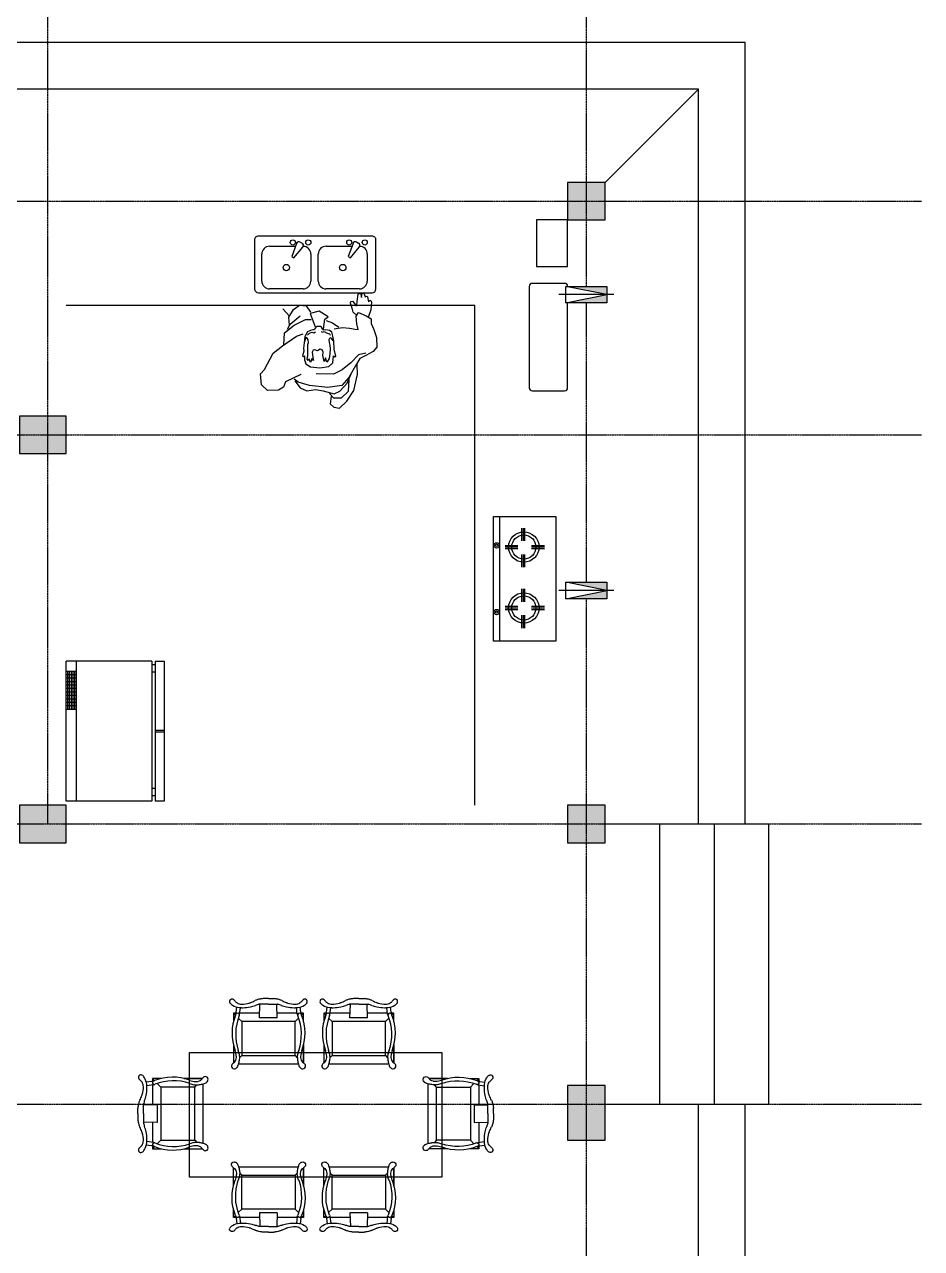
# Model space of a CAD drawing. Extents: x 26028 to 151035, y 9392 to 39655.
# Drawn here: x 49474 to 55234, y 24665 to 32527 of the extents above; entities that cross this region are included whole.
import ezdxf

# ---------------------------------------------------------------- set-up
doc = ezdxf.new("R2010")
doc.units = 0
doc.header["$MEASUREMENT"] = 0
doc.linetypes.add('$0$DOTE', pattern=[2.42, 2, -0.2, 0.02, -0.2])
for name, color, linetype in [('$0$_TCH_BOUNDARY', 7, 'Continuous'), ('$0$A-DETA-XFINE', 154, 'Continuous'), ('$0$A-DOTE', 1, '$0$DOTE'), ('$0$A-STAIR', 2, 'Continuous'), ('$0$A-家具', 251, 'Continuous'), ('$0$A-电气专业设备', 33, 'Continuous'), ('$0$FURNITURE', 9, 'Continuous'), ('$0$J-PM-厨卫', 33, 'Continuous'), ('$0$L1', 1, 'Continuous'), ('$0$ROOF', 4, 'Continuous'), ('$0$S-COLU', 4, 'Continuous'), ('$1$AE-FURN-MOVE', 165, 'Continuous')]:
    doc.layers.add(name, color=color, linetype=linetype)
doc.layers.add('$0$COLU-HATCH', color=251, linetype='Continuous', lineweight=25)

# ---------------------------------------------------------------- blocks, each defined once
blk = doc.blocks.new('$0$FBVVVSDD')
at = {"layer": '$0$A-DETA-XFINE'}
for p, q in [((-97568.4, -113489.2), (-97568.4, -113174.4)), ((-97544, -113149.5), (-96814.2, -113149.5)), ((-97445.3, -113188.3), (-97456.8, -113195)), ((-97421.5, -113196.8), (-97389.9, -113280.7)), ((-97082.9, -113188.3), (-97094.5, -113195)), ((-97059.1, -113196.8), (-97027.6, -113280.7)), ((-96788.9, -113173.6), (-96788.9, -113488.4)), ((-97513.1, -113265.2), (-97512.8, -113439.2)), ((-97404.2, -113289), (-97461.3, -113219.9)), ((-97248.1, -113215.1), (-97414.5, -113215.4)), ((-97389.9, -113280.7), (-97404.2, -113289)), ((-97198, -113438.7), (-97198.3, -113264.8)), ((-97150.7, -113265.2), (-97150.5, -113439.2)), ((-97041.9, -113289), (-97099, -113219.9)), ((-96885.7, -113215.1), (-97052.1, -113215.4)), ((-97027.6, -113280.7), (-97041.9, -113289)), ((-96835.7, -113438.7), (-96835.9, -113264.8)), ((-96813.7, -113514), (-97543.5, -113514)), ((-97463.1, -113488.8), (-97247.7, -113488.5)), ((-97100.7, -113488.8), (-96885.3, -113488.5))]:
    blk.add_line(p, q, dxfattribs=at)
at = {"layer": '$0$A-DETA-XFINE', "extrusion": (0, 0, -1)}
for centre, major_axis, ratio, start_param, end_param in [((-97544.3, -113174.4), (-9.6, 23.1), 0.957312, -1.195174, 0.406383), ((-97496.6, -113190.6), (-11.7, 11.7), 1, 5.497787, 11.780972), ((-97448.5, -113209.4), (11.7, 11.7), 1, 3.236782, 4.972727), ((-97437, -113202.7), (-11.7, 11.7), 1, 0.260339, 1.996284), ((-97397.2, -113190.5), (-11.7, 11.7), 1, 5.497787, 11.780972), ((-97134.3, -113190.6), (-11.7, 11.7), 1, 5.497787, 11.780972), ((-97086.2, -113209.4), (-11.7, 11.7), 1, 4.807579, 6.543524), ((-97074.6, -113202.7), (-11.7, 11.7), 1, 0.260339, 1.996284), ((-97034.9, -113190.5), (11.7, 11.7), 1, 3.926991, 10.210176), ((-96814.2, -113173.6), (25.1, 3.1), 0.951751, -1.45534, 0.12741), ((-97463.4, -113265.2), (-35.1, 35.1), 1, 5.496326, 7.067123), ((-97248, -113264.8), (35.1, 35.1), 1, -0.786859, 0.783937), ((-97101, -113265.2), (35.1, 35.1), 1, 3.92553, 5.496326), ((-96885.6, -113264.8), (35.1, 35.1), 1, -0.786859, 0.783937), ((-97355.6, -113352), (-14.6, 14.6), 1, 5.497787, 11.780972), ((-96993.2, -113352), (14.6, 14.6), 1, 3.926991, 10.210176), ((-97463.1, -113439.1), (35.1, 35.1), 1, 2.354734, 3.92553), ((-97247.7, -113438.8), (35.1, 35.1), 1, 0.783937, 2.354734), ((-97100.8, -113439.1), (35.1, 35.1), 1, 2.354734, 3.92553), ((-96885.4, -113438.8), (35.1, 35.1), 1, 0.783937, 2.354734), ((-97543.8, -113489.2), (-17.6, 17.6), 1, 3.92553, 5.496326), ((-96813.7, -113488.4), (9.8, 23.8), 0.960064, 1.192299, 2.73432)]:
    blk.add_ellipse(centre, major_axis=major_axis, ratio=ratio, start_param=start_param, end_param=end_param, dxfattribs=at)
blk = doc.blocks.new('$0$ddf')
at = {"color": 250, "ltscale": 0.5}
for p, q in [((1696837, -769669.4, -411.4), (1696841.3, -769664.5, -411.4)), ((1696841.3, -769664.5, -411.4), (1696874.3, -769657.8, -411.4)), ((1696864.5, -769642.5, -411.4), (1696873.6, -769638.3, -411.4)), ((1696864.5, -769649.2, -411.4), (1696864.5, -769642.5, -411.4)), ((1696874.3, -769657.8, -411.4), (1696864.5, -769649.2, -411.4)), ((1696873.6, -769638.3, -411.4), (1696924.3, -769644.4, -411.4)), ((1696924.3, -769644.4, -411.4), (1696974.4, -769660.2, -411.4)), ((1696963.9, -769673.1, -411.4), (1696982.3, -769640.8, -411.4)), ((1696982.3, -769640.8, -411.4), (1697012.4, -769640.8, -411.4)), ((1697012.4, -769640.8, -411.4), (1697051.7, -769624.6, -411.4)), ((1697051.7, -769624.6, -411.4), (1697102.6, -769606.2, -411.4)), ((1697102.6, -769606.2, -411.4), (1697165, -769603.8, -411.4)), ((1697165, -769603.8, -411.4), (1697192.7, -769629.3, -411.4)), ((1697192.7, -769629.3, -411.4), (1697218.1, -769675.4, -411.4)), ((1696816.9, -769689.5, -411.4), (1696821.2, -769685.2, -411.4)), ((1696820.5, -769698.6, -411.4), (1696816.9, -769689.5, -411.4)), ((1696816.9, -769716.9, -411.4), (1696819.9, -769709.6, -411.4)), ((1696825.4, -769724.3, -411.4), (1696816.9, -769716.9, -411.4)), ((1696819.9, -769709.6, -411.4), (1696845, -769702.9, -411.4)), ((1696845, -769702.9, -411.4), (1696820.5, -769698.6, -411.4)), ((1696821.2, -769685.2, -411.4), (1696840.7, -769679.1, -411.4)), ((1696871.8, -769730.3, -411.4), (1696825.4, -769724.3, -411.4)), ((1696840.7, -769679.1, -411.4), (1696837, -769669.4, -411.4)), ((1696896.8, -769732.2, -411.4), (1696871.8, -769730.3, -411.4)), ((1696885.2, -769748.6, -411.4), (1696897.5, -769740.7, -411.4)), ((1696897.5, -769740.7, -411.4), (1696896.8, -769732.2, -411.4)), ((1696958.5, -769735.8, -411.4), (1696939.6, -769756, -411.4)), ((1696943, -769721.6, -411.4), (1696963.9, -769673.1, -411.4)), ((1696966.2, -769737.8, -411.4), (1696943, -769721.6, -411.4)), ((1697014.7, -769733.2, -411.4), (1696966.2, -769737.8, -411.4)), ((1697051.7, -769723.9, -411.4), (1697014.7, -769733.2, -411.4)), ((1697049.4, -769744.7, -411.4), (1697051.7, -769723.9, -411.4)), ((1697204.3, -769675.4, -411.4), (1697213.5, -769721.6, -411.4)), ((1697213.5, -769721.6, -411.4), (1697264.4, -769772.5, -411.4)), ((1697218.1, -769675.4, -411.4), (1697236.6, -769714.7, -411.4)), ((1697236.6, -769714.7, -411.4), (1697285.2, -769742.4, -411.4)), ((1697340.7, -769728.6, -411.4), (1697275.9, -769730.9, -411.4)), ((1697285.2, -769742.4, -411.4), (1697359.1, -769784, -411.4)), ((1697442.4, -769751.7, -411.4), (1697340.7, -769728.6, -411.4)), ((1696869.4, -769760.2, -411.4), (1696885.2, -769748.6, -411.4)), ((1696871.2, -769771.2, -411.4), (1696869.4, -769760.2, -411.4)), ((1696882.8, -769774.3, -411.4), (1696871.2, -769771.2, -411.4)), ((1696901.1, -769766.9, -411.4), (1696882.8, -769774.3, -411.4)), ((1696923.7, -769762.1, -411.4), (1696901.1, -769766.9, -411.4)), ((1696939.6, -769756, -411.4), (1696923.7, -769762.1, -411.4)), ((1697037.8, -769825.6, -411.4), (1697042.4, -769779.4, -411.4)), ((1697042.4, -769779.4, -411.4), (1697049.4, -769744.7, -411.4)), ((1697264.4, -769772.5, -411.4), (1697310.6, -769827.9, -411.4)), ((1697396.1, -769795.5, -411.4), (1697336, -769770.1, -411.4)), ((1697359.1, -769784, -411.4), (1697410, -769830.2, -411.4)), ((1697447, -769786.3, -411.4), (1697375.3, -769781.7, -411.4)), ((1697447, -769841.7, -411.4), (1697396.1, -769795.5, -411.4)), ((1697511.7, -769797.9, -411.4), (1697442.4, -769751.7, -411.4)), ((1697490.9, -769832.5, -411.4), (1697447, -769786.3, -411.4)), ((1697555.6, -769844.1, -411.4), (1697511.7, -769797.9, -411.4)), ((1696993.9, -769929.5, -411.4), (1697007.8, -769890.2, -411.4)), ((1697007.8, -769890.2, -411.4), (1697035.5, -769848.7, -411.4)), ((1697047.1, -769878.7, -411.4), (1697037.8, -769825.6, -411.4)), ((1697067.5, -769894.3, -411.4), (1697058.3, -769908.5, -411.4)), ((1697093.7, -769886.6, -411.4), (1697067.5, -769894.3, -411.4)), ((1697125.6, -769880.9, -411.4), (1697093.7, -769886.6, -411.4)), ((1697111.5, -769892.9, -411.4), (1697105.1, -769900.7, -411.4)), ((1697105.1, -769900.7, -411.4), (1697109.3, -769907.8, -411.4)), ((1697123.5, -769885.1, -411.4), (1697111.5, -769892.9, -411.4)), ((1697176.7, -769878.8, -411.4), (1697125.6, -769880.9, -411.4)), ((1697223.5, -769868.8, -411.4), (1697176.7, -769878.8, -411.4)), ((1697220, -769882.3, -411.4), (1697227.8, -769875.2, -411.4)), ((1697265.3, -769888, -411.4), (1697220, -769882.3, -411.4)), ((1697227.8, -769875.2, -411.4), (1697223.5, -769868.8, -411.4)), ((1697288, -769912.8, -411.4), (1697265.3, -769888, -411.4)), ((1697310.6, -769827.9, -411.4), (1697338.3, -769883.3, -411.4)), ((1697338.3, -769883.3, -411.4), (1697336, -769994.2, -411.4)), ((1697410, -769830.2, -411.4), (1697423.9, -769920.3, -411.4)), ((1697444.7, -769950.3, -411.4), (1697465.5, -769878.7, -411.4)), ((1697465.5, -769878.7, -411.4), (1697447, -769841.7, -411.4)), ((1697463.2, -769908.7, -411.4), (1697490.9, -769883.3, -411.4)), ((1697481.7, -769897.2, -411.4), (1697527.9, -769904.1, -411.4)), ((1697490.9, -769883.3, -411.4), (1697490.9, -769832.5, -411.4)), ((1697527.9, -769904.1, -411.4), (1697551, -769881, -411.4)), ((1697551, -769881, -411.4), (1697555.6, -769844.1, -411.4)), ((1696970.8, -769918, -411.4), (1696933.8, -769975.7, -411.4)), ((1696933.8, -769975.7, -411.4), (1696947.7, -770033.4, -411.4)), ((1696984.7, -769938.8, -411.4), (1696970.8, -769918, -411.4)), ((1697049.4, -769948, -411.4), (1696984.7, -769938.8, -411.4)), ((1697037, -769959.5, -411.4), (1697031.3, -769965.9, -411.4)), ((1697031.3, -769965.9, -411.4), (1697032, -769979.4, -411.4)), ((1697032, -769979.4, -411.4), (1697032.7, -769990.7, -411.4)), ((1697046.9, -769953.9, -411.4), (1697037, -769959.5, -411.4)), ((1697054.7, -769950.3, -411.4), (1697046.9, -769953.9, -411.4)), ((1697058.3, -769908.5, -411.4), (1697052.6, -769931.2, -411.4)), ((1697052.6, -769931.2, -411.4), (1697054.7, -769950.3, -411.4)), ((1697063.9, -769942.5, -411.4), (1697071.7, -769928.4, -411.4)), ((1697068.9, -769954.6, -411.4), (1697063.9, -769942.5, -411.4)), ((1697064.7, -769963.1, -411.4), (1697068.9, -769954.6, -411.4)), ((1697071.7, -769928.4, -411.4), (1697079.5, -769907.8, -411.4)), ((1697079.5, -769907.8, -411.4), (1697087.3, -769904.3, -411.4)), ((1697109.3, -769907.8, -411.4), (1697118.6, -769912.1, -411.4)), ((1697118.6, -769912.1, -411.4), (1697134.9, -769910.6, -411.4)), ((1697134.9, -769910.6, -411.4), (1697152.6, -769907.1, -411.4)), ((1697152.6, -769907.1, -411.4), (1697176, -769905, -411.4)), ((1697176, -769905, -411.4), (1697207.2, -769906.4, -411.4)), ((1697181, -769955.3, -411.4), (1697178.1, -769968.7, -411.4)), ((1697178.1, -769968.7, -411.4), (1697187.3, -769985.7, -411.4)), ((1697197.3, -769948.9, -411.4), (1697181, -769955.3, -411.4)), ((1697219.2, -769952.4, -411.4), (1697197.3, -769948.9, -411.4)), ((1697207.2, -769906.4, -411.4), (1697237, -769910.6, -411.4)), ((1697257.5, -769942.5, -411.4), (1697219.2, -769952.4, -411.4)), ((1697261.8, -769925.5, -411.4), (1697232.7, -769934, -411.4)), ((1697232.7, -769934, -411.4), (1697257.5, -769942.5, -411.4)), ((1697237, -769910.6, -411.4), (1697247.6, -769917.7, -411.4)), ((1697247.6, -769917.7, -411.4), (1697261.8, -769925.5, -411.4)), ((1697297.3, -769971.6, -411.4), (1697288, -769912.8, -411.4)), ((1697291.6, -770030.4, -411.4), (1697297.3, -769971.6, -411.4)), ((1697423.9, -769920.3, -411.4), (1697410, -770038.1, -411.4)), ((1697437.7, -769998.8, -411.4), (1697444.7, -769950.3, -411.4)), ((1696894.5, -770100.4, -411.4), (1696899.1, -770058.9, -411.4)), ((1696899.1, -770058.9, -411.4), (1696940.7, -770031.1, -411.4)), ((1696947.7, -770033.4, -411.4), (1697017, -770008, -411.4)), ((1696987, -770063.5, -411.4), (1696987, -770026.5, -411.4)), ((1697017, -770008, -411.4), (1697033.2, -770001.1, -411.4)), ((1697032.7, -769990.7, -411.4), (1697039.8, -769998.5, -411.4)), ((1697039.8, -769998.5, -411.4), (1697048.3, -770004.9, -411.4)), ((1697048.3, -770004.9, -411.4), (1697054, -770007, -411.4)), ((1697054, -770007, -411.4), (1697053.3, -770016.2, -411.4)), ((1697053.3, -770016.2, -411.4), (1697058.3, -770029.7, -411.4)), ((1697058.3, -770029.7, -411.4), (1697065.4, -770049.5, -411.4)), ((1697065.4, -770049.5, -411.4), (1697095.9, -770066.5, -411.4)), ((1697071.7, -770009.1, -411.4), (1697066.1, -769997.8, -411.4)), ((1697068.9, -770022.6, -411.4), (1697071.7, -770009.1, -411.4)), ((1697075.3, -770037.5, -411.4), (1697068.9, -770022.6, -411.4)), ((1697087.3, -770050.9, -411.4), (1697075.3, -770037.5, -411.4)), ((1697106.5, -770051.6, -411.4), (1697103.7, -770058, -411.4)), ((1697103.7, -770058, -411.4), (1697111.5, -770064.4, -411.4)), ((1697118.6, -770046, -411.4), (1697106.5, -770051.6, -411.4)), ((1697134.2, -770043.8, -411.4), (1697118.6, -770046, -411.4)), ((1697146.9, -770048.8, -411.4), (1697134.2, -770043.8, -411.4)), ((1697174.6, -770048.8, -411.4), (1697146.9, -770048.8, -411.4)), ((1697196.6, -770047.4, -411.4), (1697174.6, -770048.8, -411.4)), ((1697187.3, -769985.7, -411.4), (1697181, -770002, -411.4)), ((1697181, -770002, -411.4), (1697184.5, -770013.4, -411.4)), ((1697184.5, -770013.4, -411.4), (1697195.8, -770019, -411.4)), ((1697195.8, -770019, -411.4), (1697228.5, -770014.8, -411.4)), ((1697220, -770048.1, -411.4), (1697196.6, -770047.4, -411.4)), ((1697241.9, -770051.6, -411.4), (1697220, -770048.1, -411.4)), ((1697228.5, -770014.8, -411.4), (1697250.4, -770012, -411.4)), ((1697250.4, -770012, -411.4), (1697238.4, -770021.2, -411.4)), ((1697238.4, -770021.2, -411.4), (1697263.9, -770030.4, -411.4)), ((1697263.9, -770030.4, -411.4), (1697239.8, -770038.9, -411.4)), ((1697239.8, -770038.9, -411.4), (1697250.4, -770046.7, -411.4)), ((1697250.4, -770046.7, -411.4), (1697241.9, -770051.6, -411.4)), ((1697271.7, -770061.6, -411.4), (1697291.6, -770030.4, -411.4)), ((1697410, -770038.1, -411.4), (1697389.2, -770109.7, -411.4)), ((1697426.2, -770098.1, -411.4), (1697444.7, -770054.2, -411.4)), ((1697444.7, -770054.2, -411.4), (1697437.7, -769998.8, -411.4)), ((1696922.2, -770139.7, -411.4), (1696894.5, -770100.4, -411.4)), ((1697017, -770160.5, -411.4), (1696963.9, -770098.1, -411.4)), ((1697024, -770135.1, -411.4), (1696987, -770063.5, -411.4)), ((1697072.5, -770197.4, -411.4), (1697024, -770135.1, -411.4)), ((1697093.3, -770121.2, -411.4), (1697079.4, -770077.3, -411.4)), ((1697155.7, -770211.3, -411.4), (1697093.3, -770121.2, -411.4)), ((1697095.9, -770066.5, -411.4), (1697118.6, -770068.6, -411.4)), ((1697111.5, -770064.4, -411.4), (1697128.5, -770067.2, -411.4)), ((1697118.6, -770068.6, -411.4), (1697136.3, -770071.5, -411.4)), ((1697136.3, -770071.5, -411.4), (1697171.7, -770075.7, -411.4)), ((1697171.7, -770075.7, -411.4), (1697190.2, -770074.3, -411.4)), ((1697190.2, -770074.3, -411.4), (1697220.7, -770082.1, -411.4)), ((1697220, -770068.6, -411.4), (1697246.9, -770070.1, -411.4)), ((1697227.8, -770075.7, -411.4), (1697220, -770068.6, -411.4)), ((1697220.7, -770082.1, -411.4), (1697227.8, -770075.7, -411.4)), ((1697246.9, -770070.1, -411.4), (1697271.7, -770061.6, -411.4)), ((1697340.7, -770093.5, -411.4), (1697386.9, -770190.5, -411.4)), ((1697389.2, -770109.7, -411.4), (1697370.7, -770135.1, -411.4)), ((1697380, -770130.5, -411.4), (1697426.2, -770098.1, -411.4)), ((1696966.2, -770165.1, -411.4), (1696917.6, -770209, -411.4)), ((1696973.1, -770169.7, -411.4), (1696922.2, -770139.7, -411.4)), ((1697024, -770165.1, -411.4), (1696973.1, -770169.7, -411.4)), ((1697049.4, -770179, -411.4), (1697017, -770160.5, -411.4)), ((1697151.1, -770202.1, -411.4), (1697072.5, -770197.4, -411.4)), ((1697204.3, -770271.3, -411.4), (1697155.7, -770211.3, -411.4)), ((1697386.9, -770190.5, -411.4), (1697421.6, -770204.4, -411.4)), ((1697421.6, -770204.4, -411.4), (1697440.1, -770236.7, -411.4)), ((1697308.3, -770326.8, -411.4), (1697204.3, -770271.3, -411.4)), ((1697440.1, -770236.7, -411.4), (1697442.4, -770306, -411.4)), ((1697336, -770352.2, -411.4), (1697308.3, -770326.8, -411.4)), ((1697407.7, -770345.3, -411.4), (1697336, -770352.2, -411.4)), ((1697442.4, -770306, -411.4), (1697407.7, -770345.3, -411.4))]:
    blk.add_line(p, q, dxfattribs=at)
blk = doc.blocks.new('$0$CXBCVXBD')
at = {"layer": '$0$FURNITURE', "color": 0}
for p, q in [((-98165.1, -112228.1), (-98165.1, -112145.3)), ((-98155.1, -112228.1), (-98155.1, -112145.3)), ((-98145.1, -112228.1), (-98145.1, -112145.3)), ((-97774.1, -112228.1), (-97774.1, -112145.3)), ((-97764.1, -112228.1), (-97764.1, -112145.3)), ((-97754.1, -112228.1), (-97754.1, -112145.3)), ((-98276.3, -112271.9), (-98193.6, -112271.9)), ((-98276.3, -112281.9), (-98193.6, -112281.9)), ((-98276.3, -112291.9), (-98193.6, -112291.9)), ((-98165.1, -112397.4), (-98165.1, -112314.6)), ((-98155.1, -112397.4), (-98155.1, -112314.6)), ((-98145.1, -112397.4), (-98145.1, -112314.6)), ((-98107, -112271.9), (-98024.3, -112271.9)), ((-98107, -112281.9), (-98024.3, -112281.9)), ((-98107, -112291.9), (-98024.3, -112291.9)), ((-97885.3, -112271.9), (-97802.6, -112271.9)), ((-97885.3, -112281.9), (-97802.6, -112281.9)), ((-97885.3, -112291.9), (-97802.6, -112291.9)), ((-97774.1, -112397.4), (-97774.1, -112314.6)), ((-97764.1, -112397.4), (-97764.1, -112314.6)), ((-97754.1, -112397.4), (-97754.1, -112314.6)), ((-97716, -112271.9), (-97633.3, -112271.9)), ((-97716, -112281.9), (-97633.3, -112281.9)), ((-97716, -112291.9), (-97633.3, -112291.9))]:
    blk.add_line(p, q, dxfattribs=at)
for centre in [(-98154.5, -112277.1), (-97763.4, -112277.1)]:
    blk.add_circle(centre, 77.5, dxfattribs=at)
at = {"layer": '$0$L1', "color": 0}
for p, q in [((-98351.1, -112071.5), (-97551.1, -112071.5)), ((-98351.1, -112471.5), (-98351.1, -112071.5)), ((-97551.1, -112071.5), (-97551.1, -112471.5)), ((-98351.1, -112433.1), (-97551.1, -112433.1)), ((-97551.1, -112471.5), (-98351.1, -112471.5))]:
    blk.add_line(p, q, dxfattribs=at)
for centre, radius in [((-98154.5, -112277.1), 97.5), ((-97763.4, -112277.1), 97.5), ((-98165.1, -112451.5), 17), ((-98165.1, -112451.5), 6.97), ((-97737.2, -112451.5), 17), ((-97737.2, -112451.5), 6.97)]:
    blk.add_circle(centre, radius, dxfattribs=at)
blk = doc.blocks.new('$0$vbxcb')
at = {"layer": '$0$FURNITURE', "color": 0}
for p, q in [((-98805.9, -53720.2), (-98561.4, -53720.2)), ((-98805.9, -53731.3), (-98561.4, -53731.3)), ((-98805.9, -53742.4), (-98561.4, -53742.4)), ((-98805.9, -53753.5), (-98561.4, -53753.5)), ((-98805.9, -53764.6), (-98561.4, -53764.6)), ((-98783.7, -53709.1), (-98783.7, -53775.7)), ((-98761.4, -53709.1), (-98761.4, -53775.7)), ((-98739.2, -53709.1), (-98739.2, -53775.7)), ((-98717, -53709.1), (-98717, -53775.7)), ((-98694.8, -53709.1), (-98694.8, -53775.7)), ((-98672.5, -53709.1), (-98672.5, -53775.7)), ((-98650.3, -53709.1), (-98650.3, -53775.7)), ((-98628.1, -53709.1), (-98628.1, -53775.7)), ((-98605.9, -53709.1), (-98605.9, -53775.7)), ((-98583.7, -53709.1), (-98583.7, -53775.7))]:
    blk.add_line(p, q, dxfattribs=at)
at = {"layer": '$0$L1', "color": 0}
for p, q in [((-99398.3, -54258.4), (-99398.3, -53709.1)), ((-99398.3, -53709.1), (-98498.3, -53709.1)), ((-98805.9, -53709.1), (-98805.9, -53775.7)), ((-98561.4, -53709.1), (-98561.4, -53775.7)), ((-98498.3, -54258.4), (-98498.3, -53709.1)), ((-99398.3, -53775.7), (-98498.3, -53775.7)), ((-98498.3, -54258.4), (-99398.3, -54258.4)), ((-99398.3, -54339.1), (-99398.3, -54280.6)), ((-98498.3, -54280.6), (-99398.3, -54280.6)), ((-99362.3, -54280.6), (-99362.3, -54258.4)), ((-99316, -54280.6), (-99316, -54258.4)), ((-98953.3, -54339.1), (-98953.3, -54280.6)), ((-98943.3, -54339.1), (-98943.3, -54280.6)), ((-98568.3, -54280.6), (-98568.3, -54258.4)), ((-98522, -54280.6), (-98522, -54258.4)), ((-98498.3, -54280.6), (-98498.3, -54339.1)), ((-98498.3, -54339.1), (-99398.3, -54339.1))]:
    blk.add_line(p, q, dxfattribs=at)
blk = doc.blocks.new('$0$erthe5jy')
at = {"ltscale": 5}
for p, q in [((1695332, -1065220), (1695314, -1065202)), ((1695307, -1065226), (1695264, -1065231)), ((1695323, -1065254), (1695269, -1065261)), ((1695384, -1065272), (1695355, -1065243)), ((1695664, -1065272), (1695682, -1065254)), ((1695241, -1065492), (1695241, -1065418)), ((1695354, -1065419), (1695241, -1065422)), ((1695194, -1065492), (1695194, -1065447)), ((1695194, -1065492), (1695194, -1065537)), ((1695241, -1065492), (1695241, -1065565)), ((1695354, -1065565), (1695241, -1065562)), ((1695323, -1065730), (1695269, -1065723)), ((1695384, -1065712), (1695355, -1065741)), ((1695664, -1065712), (1695682, -1065730)), ((1695307, -1065758), (1695264, -1065752)), ((1695332, -1065764), (1695314, -1065782))]:
    blk.add_line(p, q, dxfattribs=at)
for points in [[(1695386, -1065202), (1695314, -1065202), (1695314, -1065225)], [(1695574, -1065202), (1695726, -1065202)], [(1695726, -1065202), (1695574, -1065202)], [(1695314, -1065255), (1695314, -1065420)], [(1695734, -1065738), (1695734, -1065246)], [(1695354, -1065419), (1695354, -1065565)], [(1695314, -1065564), (1695314, -1065729)], [(1695314, -1065758), (1695314, -1065782), (1695386, -1065782)], [(1695574, -1065782), (1695726, -1065782)]]:
    blk.add_lwpolyline(points, dxfattribs=at)
blk.add_lwpolyline([(1695664, -1065712), (1695664, -1065272), (1695384, -1065272), (1695384, -1065712)], close=True, dxfattribs=at)
for centre, radius, start, end in [((1695220, -1065191), 21, 142.483, 197.0981), ((1695225, -1065190), 26.6, 195.6667, 232.1191), ((1695218, -1065191), 19.8, 59.9979, 140.5268), ((1695155, -1065283), 89.6, 34.5842, 53.4289), ((1695199, -1065223), 57.3, 29.2734, 59.1566), ((1695126, -1065268), 143, 7.0207, 30.654), ((1695480, -1065589), 399, 69.065, 111.9171), ((1695682, -1065042), 185, 251.1546, 266.0975), ((1695683, -1065175), 50.9, 281.0356, 326.6449), ((1695755, -1065219), 33.9, 99.0397, 151.2076), ((1695752, -1065208), 22.3, 0.0783, 95.7825), ((1695743, -1065209), 30.8, 306.9408, 2.1688), ((1695164, -1065271), 76.1, 1.1578, 30.5688), ((1695067, -1065279), 173, 341.609, 3.1689), ((1694995, -1065283), 274, 347.4924, 0.5399), ((1694995, -1065278), 274, 359.4051, 5.7384), ((1695294, -1065133), 93.5, 277.473, 293.2341), ((1695331, -1065236), 16.2, 124.2448, 262.9677), ((1695301, -1065169), 87.9, 284.7842, 292.7128), ((1695489, -1065637), 417, 71.3661, 111.7648), ((1695724, -1064969), 292, 249.5814, 256.5329), ((1695675, -1065141), 113, 260.1849, 267.2548), ((1695672, -1065088), 139, 269.0888, 278.486), ((1695667, -1064875), 379, 270.4304, 275.656), ((1695676, -1065049), 205, 277.81, 286.6951), ((1695708, -1065147), 102, 285.5339, 297.3297), ((1695730, -1065189), 55.3, 296.8849, 305.3317), ((1695313, -1065440), 117, 161.9605, 171.249), ((1695448, -1065493), 262, 154.8569, 160.1405), ((1694155, -1064896), 1162, 335.3211, 337.4432), ((1694864, -1065206), 388, 339.4581, 340.8052), ((1695274, -1065421), 33.4, 165.3252, 174.909), ((1695488, -1065470), 253, 160.3383, 166.8566), ((1694598, -1065168), 687, 341.5406, 345.2804), ((1695485, -1065462), 291, 174.3697, 177.0679), ((1695663, -1065500), 472, 170.5591, 171.9118), ((1695485, -1065522), 291, 182.9321, 185.6303), ((1695663, -1065484), 472, 188.0882, 189.4409), ((1695313, -1065544), 117, 188.751, 198.0395), ((1695448, -1065491), 262, 199.8595, 205.1431), ((1694155, -1066088), 1162, 22.5568, 24.6789), ((1695274, -1065562), 33.4, 185.091, 194.6748), ((1695488, -1065513), 253, 193.1434, 199.6617), ((1694598, -1065816), 687, 14.7196, 18.4594), ((1694864, -1065778), 388, 19.1948, 20.5419), ((1695164, -1065713), 76.1, 329.4312, 358.8422), ((1695067, -1065705), 173, 356.8311, 18.391), ((1694995, -1065701), 274, 359.4601, 12.5076), ((1694995, -1065706), 274, 354.2616, 0.5949), ((1695225, -1065794), 26.6, 127.8809, 164.3333), ((1695220, -1065793), 21, 162.9019, 217.517), ((1695218, -1065793), 19.8, 219.4732, 300.0021), ((1695155, -1065701), 89.6, 306.5711, 325.4158), ((1695199, -1065761), 57.3, 300.8434, 330.7266), ((1695126, -1065716), 143, 329.346, 352.9793), ((1695294, -1065850), 93.5, 66.7659, 82.527), ((1695331, -1065747), 16.2, 97.0323, 235.7552), ((1695301, -1065815), 87.9, 67.2872, 75.2158), ((1695480, -1065394), 399, 248.0829, 290.935), ((1695489, -1065346), 417, 248.2352, 288.6339), ((1695724, -1066015), 292, 103.4671, 110.4186), ((1695682, -1065942), 185, 93.9025, 108.8454), ((1695675, -1065843), 113, 92.7452, 99.8151), ((1695667, -1066108), 379, 84.344, 89.5696), ((1695672, -1065896), 139, 81.514, 90.9112), ((1695683, -1065809), 50.9, 33.3551, 78.9644), ((1695676, -1065935), 205, 73.3049, 82.19), ((1695755, -1065764), 33.9, 208.7924, 260.9603), ((1695708, -1065837), 102, 62.6703, 74.4661), ((1695752, -1065776), 22.3, 264.2175, 359.9217), ((1695730, -1065795), 55.3, 54.6683, 63.1151), ((1695743, -1065775), 30.8, 357.8312, 53.0592)]:
    blk.add_arc(centre, radius, start, end, dxfattribs=at)
blk = doc.blocks.new('$0$A$C17957AA0')
blk.add_wipeout([(120, 50), (120, 350), (0, 350), (0, 50)])
at = {"layer": '$0$_TCH_BOUNDARY'}
blk.add_lwpolyline([(120, 50), (120, 350), (0, 350), (0, 50)], close=True, dxfattribs=at)
blk.add_line((60, 400), (60, 0))
for points in [[(0, 50), (60, 350)], [(60, 350), (120, 50)]]:
    blk.add_lwpolyline(points)
blk.add_lwpolyline([(120, 50), (120, 350), (0, 350), (0, 50)], close=True)
for points in [[(0, 350), (0, 50), (60, 350)], [(60, 350), (120, 50), (120, 350)]]:
    blk.add_solid(points)
blk = doc.blocks.new('$0$A$Ce218637d')
at = {"layer": '$0$A-电气专业设备'}
blk.add_lwpolyline([(325.1, -246.3, 0.414214), (344.8, -226.6), (344.8, -19.7, 0.414214), (325.1, 0), (-325.1, 0, 0.414214), (-344.8, -19.7), (-344.8, -226.6, 0.414214), (-325.1, -246.3)], format="xyb", close=True, dxfattribs=at)
blk = doc.blocks.new('$0$A$C081c4234')
at = {"layer": '$0$COLU-HATCH', "transparency": 33554687}
for points in [[(0, -240), (0, 0), (-240, 0), (-240, -240)], [(-3460, -1500), (-3760, -1500), (-3760, -1740), (-3460, -1740)], [(-3460, -4000), (-3760, -4000), (-3760, -4240), (-3460, -4240)], [(0, -4240), (0, -4000), (-240, -4000), (-240, -4240)], [(0, -6150), (0, -5800), (-240, -5800), (-240, -6150)]]:
    blk.add_hatch(color=256, dxfattribs=at).paths.add_polyline_path(points, flags=0)
at = {"layer": '$0$S-COLU'}
for points in [[(0, -240), (0, 0), (-240, 0), (-240, -240)], [(-3460, -1500), (-3760, -1500), (-3760, -1740), (-3460, -1740)], [(-3460, -4000), (-3760, -4000), (-3760, -4240), (-3460, -4240)], [(0, -4240), (0, -4000), (-240, -4000), (-240, -4240)], [(0, -6150), (0, -5800), (-240, -5800), (-240, -6150)]]:
    blk.add_lwpolyline(points, close=True, dxfattribs=at)

msp = doc.modelspace()

# ---------------------------------------------------------------- linework, layer by layer
at = {"layer": '$0$A-DOTE', "linetype": '$0$DOTE'}
for p, q in [((49621.4, 33157.8), (49621.4, 27392.1)), ((53081.4, 33157.8), (53081.4, 15743.3)), ((33374.4, 31392.1), (55233.5, 31392.1)), ((47521.7, 29892.1), (55233.5, 29892.1)), ((33374.4, 27392.1), (55233.5, 27392.1)), ((33374.4, 25592.1), (55233.5, 25592.1))]:
    msp.add_line(p, q, dxfattribs=at)
at = {"layer": '$0$A-STAIR'}
for p, q in [((53801.4, 32112.1), (53201.4, 31512.1)), ((53201.4, 27392.1), (54251.4, 27392.1)), ((53551.4, 27392.1), (53551.4, 25592.1)), ((53901.4, 27392.1), (53901.4, 25592.1)), ((54251.4, 27392.1), (54251.4, 25592.1)), ((53201.4, 25592.1), (54251.4, 25592.1))]:
    msp.add_line(p, q, dxfattribs=at)
for points in [[(54101.4, 27392.1), (54101.4, 32412.1), (34061.4, 32412.1), (34061.4, 19272.1)], [(53801.4, 27392.1), (53801.4, 32112.1), (34361.4, 32112.1), (34361.4, 19272.1)], [(53801.4, 19272.1), (53801.4, 25592.1)], [(54101.4, 19272.1), (54101.4, 25592.1)]]:
    msp.add_lwpolyline(points, dxfattribs=at)
at = {"layer": '$0$A-家具'}
msp.add_lwpolyline([(50533.4, 25123.7), (50533.4, 25923.7), (52153.4, 25923.7), (52153.4, 25123.7), (50533.4, 25123.7)], dxfattribs=at)
at = {"layer": '$1$AE-FURN-MOVE'}
msp.add_lwpolyline([(52961.4, 30972.1), (52961.4, 31272.1), (52761.4, 31272.1), (52761.4, 30972.1)], close=True, dxfattribs=at)
msp.add_lwpolyline([(52365.7, 27512.1), (52365.7, 27512.1), (52365.7, 27512.1), (52365.7, 30722.1), (49741.8, 30722.1)], dxfattribs=at)

# ---------------------------------------------------------------- block references
at = {"layer": '$0$A-DETA-XFINE', "rotation": 270}
msp.add_blockref('$0$A$Ce218637d', (52961.4, 30519.3), dxfattribs=at)
at = {"layer": '$0$A-家具', "yscale": 0.7776000000000001, "zscale": 0.7776000000000001, "rotation": 270}
for p, xscale in [((879567.2, 1344453.5), 0.7776000000000001), ((880147.3, 1344453.5), 0.7776000000000001), ((879567.2, -1293412.1), -0.7776000000000001), ((880147.3, -1293412.1), -0.7776000000000001)]:
    msp.add_blockref('$0$erthe5jy', p, dxfattribs=dict(at, xscale=xscale))
at = {"layer": '$0$A-家具', "yscale": 0.7776000000000001, "zscale": 0.7776000000000001}
for p, xscale in [((-1267981.1, 854058.2), 0.7776000000000001), ((1370668, 854058.2), -0.7776000000000001)]:
    msp.add_blockref('$0$erthe5jy', p, dxfattribs=dict(at, xscale=xscale))
at = {"layer": '$1$AE-FURN-MOVE', "xscale": -1}
msp.add_blockref('$0$FBVVVSDD', (-45837.9, 144317.7), dxfattribs=at)
at = {"layer": '$1$AE-FURN-MOVE'}
for name, p, rotation in [('$0$ddf', (821341.2, 1727619.4), 270), ('$0$CXBCVXBD', (164957.2, -68983.7), 270), ('$0$vbxcb', (-3967.3, 126936.1), 90)]:
    msp.add_blockref(name, p, dxfattribs=dict(at, rotation=rotation))

# ---------------------------------------------------------------- next in the draw order: block references
at = {"layer": '$0$J-PM-厨卫', "xscale": -0.882160703429234, "yscale": 0.882160703429234, "zscale": 0.882160703429234, "rotation": 270}
for p in [(52904.9, 30739.2), (52904.9, 28839.2)]:
    msp.add_blockref('$0$A$C17957AA0', p, dxfattribs=at)

# ---------------------------------------------------------------- next in the draw order: block references
at = {"layer": '$0$ROOF'}
msp.add_blockref('$0$A$C081c4234', (53201.4, 31512.1), dxfattribs=at)

doc.saveas('drawing.dxf')
